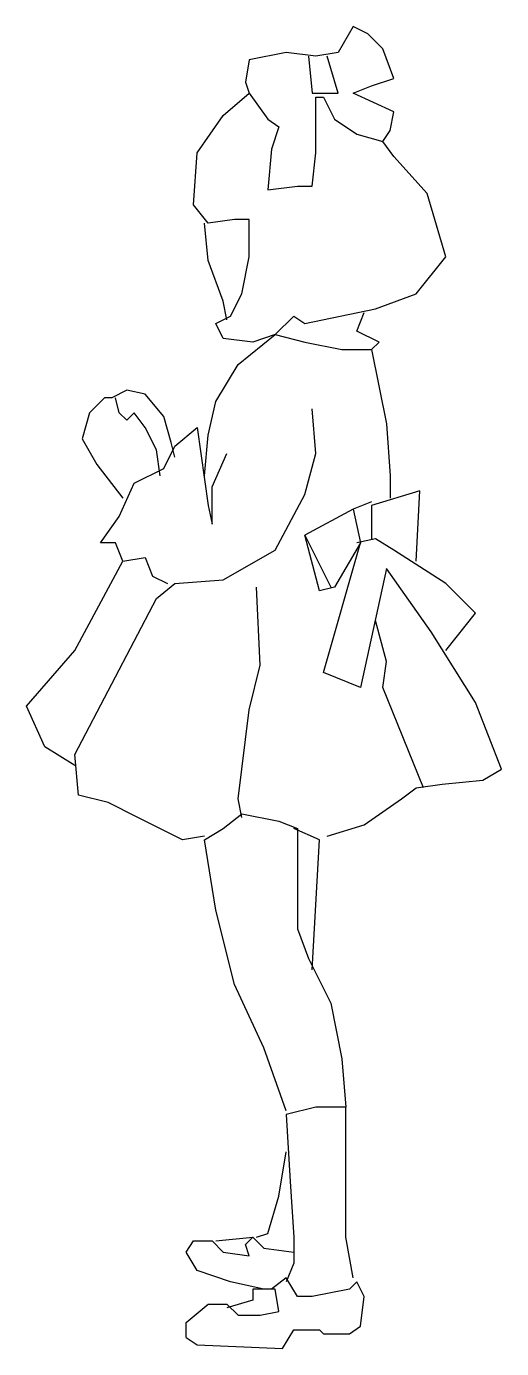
# Model space of a CAD drawing. Header units: metres. Extents: x 8.21 to 8.58, y 2.73 to 3.76.
import ezdxf

# ---------------------------------------------------------------- set-up
doc = ezdxf.new("R2010")
doc.units = ezdxf.units.M
doc.header["$MEASUREMENT"] = 0
doc.layers.get('0').update_dxf_attribs({"linetype": 'CONTINUOUS'})

msp = doc.modelspace()

# ---------------------------------------------------------------- linework, layer by layer
for p, q in [((8.4623, 3.7608), (8.4508, 3.7405)), ((8.4739, 3.755), (8.4623, 3.7608)), ((8.4855, 3.7434), (8.4739, 3.755)), ((8.4103, 3.7405), (8.3813, 3.7348)), ((8.4334, 3.7376), (8.4103, 3.7405)), ((8.4508, 3.7405), (8.4334, 3.7376)), ((8.4942, 3.7203), (8.4855, 3.7434)), ((8.3813, 3.7348), (8.3784, 3.7174)), ((8.4276, 3.7376), (8.4305, 3.7087)), ((8.4508, 3.7087), (8.4421, 3.7376)), ((8.4768, 3.7145), (8.4942, 3.7203)), ((8.3611, 3.6914), (8.3813, 3.7087)), ((8.3784, 3.7174), (8.3813, 3.7087)), ((8.3813, 3.7087), (8.3958, 3.6885)), ((8.4305, 3.7087), (8.4508, 3.7087)), ((8.4623, 3.7087), (8.4768, 3.7145)), ((8.4942, 3.6942), (8.4623, 3.7087)), ((8.4334, 3.7058), (8.4392, 3.7058)), ((8.4334, 3.6885), (8.4334, 3.7058)), ((8.4392, 3.7058), (8.4479, 3.6885)), ((8.3408, 3.6624), (8.3611, 3.6914)), ((8.3958, 3.6885), (8.4045, 3.6827)), ((8.4334, 3.6624), (8.4334, 3.6885)), ((8.4479, 3.6885), (8.4652, 3.6769)), ((8.4913, 3.6798), (8.4942, 3.6942)), ((8.4045, 3.6827), (8.3987, 3.6653)), ((8.4855, 3.6711), (8.4913, 3.6798)), ((8.4652, 3.6769), (8.4855, 3.6711)), ((8.4942, 3.6595), (8.4855, 3.6711)), ((8.3379, 3.6219), (8.3408, 3.6624)), ((8.3987, 3.6653), (8.3958, 3.6335)), ((8.4305, 3.6364), (8.4334, 3.6624)), ((8.5202, 3.6306), (8.4942, 3.6595)), ((8.3958, 3.6335), (8.419, 3.6364)), ((8.419, 3.6364), (8.4305, 3.6364)), ((8.5347, 3.5814), (8.5202, 3.6306)), ((8.3495, 3.6074), (8.3379, 3.6219)), ((8.3495, 3.5785), (8.3466, 3.6074)), ((8.3698, 3.6103), (8.3495, 3.6074)), ((8.3813, 3.6103), (8.3698, 3.6103)), ((8.3813, 3.5814), (8.3813, 3.6103)), ((8.3611, 3.5467), (8.3495, 3.5785)), ((8.3756, 3.5525), (8.3813, 3.5814)), ((8.5115, 3.5525), (8.5347, 3.5814)), ((8.364, 3.5322), (8.3611, 3.5467)), ((8.3669, 3.5351), (8.3756, 3.5525)), ((8.4797, 3.5409), (8.5115, 3.5525)), ((8.3553, 3.5293), (8.3669, 3.5351)), ((8.4016, 3.5207), (8.4161, 3.5351)), ((8.4161, 3.5351), (8.4247, 3.5293)), ((8.4247, 3.5293), (8.4797, 3.5409)), ((8.4652, 3.5235), (8.471, 3.538)), ((8.3611, 3.5178), (8.3553, 3.5293)), ((8.4826, 3.5149), (8.4652, 3.5235)), ((8.3842, 3.5149), (8.3611, 3.5178)), ((8.3727, 3.4975), (8.4016, 3.5207)), ((8.4016, 3.5207), (8.3842, 3.5149)), ((8.4016, 3.5207), (8.4247, 3.5149)), ((8.4247, 3.5149), (8.4537, 3.5091)), ((8.4768, 3.5091), (8.4826, 3.5149)), ((8.4537, 3.5091), (8.4768, 3.5091)), ((8.4768, 3.5091), (8.4884, 3.4512)), ((8.3553, 3.4686), (8.3727, 3.4975)), ((8.2685, 3.4715), (8.2569, 3.4599)), ((8.2743, 3.4715), (8.2685, 3.4715)), ((8.2859, 3.4773), (8.2743, 3.4715)), ((8.2801, 3.4599), (8.2772, 3.4715)), ((8.3003, 3.4744), (8.2859, 3.4773)), ((8.3148, 3.457), (8.3003, 3.4744)), ((8.3495, 3.4425), (8.3553, 3.4686)), ((8.4334, 3.4281), (8.4305, 3.4628)), ((8.2569, 3.4599), (8.2511, 3.4396)), ((8.2859, 3.4541), (8.2801, 3.4599)), ((8.2916, 3.4599), (8.2859, 3.4541)), ((8.3003, 3.4483), (8.2916, 3.4599)), ((8.3206, 3.4367), (8.3148, 3.457)), ((8.4884, 3.4512), (8.4913, 3.4107)), ((8.309, 3.431), (8.3003, 3.4483)), ((8.3235, 3.4339), (8.3408, 3.4483)), ((8.3408, 3.4483), (8.3466, 3.4078)), ((8.3466, 3.4107), (8.3495, 3.4425)), ((8.2511, 3.4396), (8.2627, 3.4194)), ((8.3119, 3.4107), (8.309, 3.431)), ((8.3148, 3.4165), (8.3235, 3.4339)), ((8.3235, 3.4252), (8.3206, 3.4367)), ((8.3524, 3.402), (8.364, 3.4281)), ((8.4247, 3.3962), (8.4334, 3.4281)), ((8.2627, 3.4194), (8.283, 3.3933)), ((8.2916, 3.4049), (8.3148, 3.4165)), ((8.4913, 3.4107), (8.4913, 3.3933)), ((8.2801, 3.3789), (8.2916, 3.4049)), ((8.3466, 3.4078), (8.3495, 3.3876)), ((8.3524, 3.3731), (8.3524, 3.402)), ((8.5144, 3.3991), (8.4768, 3.3876)), ((8.5115, 3.3442), (8.5144, 3.3991)), ((8.4016, 3.3528), (8.4247, 3.3962)), ((8.4768, 3.3905), (8.4623, 3.3847)), ((8.2656, 3.3586), (8.2801, 3.3789)), ((8.3495, 3.3876), (8.3524, 3.3731)), ((8.4623, 3.3847), (8.4247, 3.3644)), ((8.4623, 3.3847), (8.4681, 3.3586)), ((8.4768, 3.3876), (8.4768, 3.3615)), ((8.2772, 3.3586), (8.2656, 3.3586)), ((8.283, 3.3442), (8.2772, 3.3586)), ((8.4363, 3.321), (8.4247, 3.3644)), ((8.4247, 3.3644), (8.445, 3.3239)), ((8.4392, 3.2574), (8.4681, 3.3586)), ((8.4681, 3.3586), (8.4479, 3.3239)), ((8.4797, 3.3615), (8.4652, 3.3586)), ((8.4942, 3.3528), (8.4797, 3.3615)), ((8.3611, 3.3297), (8.4016, 3.3528)), ((8.5347, 3.3268), (8.4942, 3.3528)), ((8.2454, 3.2747), (8.283, 3.3442)), ((8.283, 3.3442), (8.3003, 3.3471)), ((8.3003, 3.3471), (8.3061, 3.3326)), ((8.4884, 3.3384), (8.4681, 3.2458)), ((8.5231, 3.2892), (8.4884, 3.3384)), ((8.3061, 3.3326), (8.3177, 3.3268)), ((8.3235, 3.3268), (8.3611, 3.3297)), ((8.309, 3.3152), (8.3235, 3.3268)), ((8.39, 3.2632), (8.3871, 3.3239)), ((8.4479, 3.3239), (8.4363, 3.321)), ((8.5578, 3.3037), (8.5347, 3.3268)), ((8.2743, 3.2487), (8.309, 3.3152)), ((8.4884, 3.266), (8.4797, 3.2979)), ((8.5347, 3.2747), (8.5578, 3.3037)), ((8.5578, 3.2342), (8.5231, 3.2892)), ((8.2077, 3.2313), (8.2454, 3.2747)), ((8.4855, 3.2458), (8.4884, 3.266)), ((8.3813, 3.2284), (8.39, 3.2632)), ((8.4681, 3.2458), (8.4392, 3.2574)), ((8.2454, 3.1937), (8.2743, 3.2487)), ((8.5173, 3.1677), (8.4855, 3.2458)), ((8.5781, 3.1821), (8.5578, 3.2342)), ((8.2222, 3.1995), (8.2077, 3.2313)), ((8.3727, 3.159), (8.3813, 3.2284)), ((8.2454, 3.185), (8.2222, 3.1995)), ((8.2483, 3.1619), (8.2454, 3.1937)), ((8.5318, 3.1706), (8.5636, 3.1735)), ((8.5636, 3.1735), (8.5781, 3.1821)), ((8.5, 3.159), (8.5115, 3.1677)), ((8.5115, 3.1677), (8.5318, 3.1706)), ((8.2714, 3.1561), (8.2483, 3.1619)), ((8.2945, 3.1445), (8.2714, 3.1561)), ((8.3756, 3.1445), (8.3727, 3.159)), ((8.471, 3.1387), (8.5, 3.159)), ((8.3293, 3.1272), (8.2945, 3.1445)), ((8.3611, 3.1359), (8.3756, 3.1474)), ((8.3756, 3.1474), (8.4045, 3.1416)), ((8.4045, 3.1416), (8.419, 3.1359)), ((8.3466, 3.1272), (8.3611, 3.1359)), ((8.4363, 3.1272), (8.4161, 3.1359)), ((8.419, 3.1359), (8.419, 3.0838)), ((8.4421, 3.1301), (8.471, 3.1387)), ((8.3466, 3.1301), (8.3293, 3.1272)), ((8.3553, 3.0722), (8.3466, 3.1272)), ((8.4305, 3.0259), (8.4363, 3.1272)), ((8.419, 3.0838), (8.419, 3.0577)), ((8.3698, 3.0143), (8.3553, 3.0722)), ((8.419, 3.0577), (8.4276, 3.0346)), ((8.4276, 3.0346), (8.445, 2.9999)), ((8.3929, 2.9652), (8.3698, 3.0143)), ((8.445, 2.9999), (8.4537, 2.9565)), ((8.4103, 2.916), (8.3929, 2.9652)), ((8.4537, 2.9565), (8.4566, 2.9189)), ((8.4334, 2.9189), (8.4103, 2.9131)), ((8.4566, 2.9189), (8.4334, 2.9189)), ((8.4566, 2.8841), (8.4566, 2.9189)), ((8.4103, 2.9131), (8.4132, 2.861)), ((8.4045, 2.8494), (8.4103, 2.8841)), ((8.4566, 2.8176), (8.4566, 2.8841)), ((8.4132, 2.861), (8.4161, 2.8176)), ((8.3958, 2.8205), (8.4045, 2.8494)), ((8.3322, 2.806), (8.3379, 2.8147)), ((8.3379, 2.8147), (8.3524, 2.8147)), ((8.3524, 2.8147), (8.3611, 2.806)), ((8.3553, 2.8147), (8.3842, 2.8176)), ((8.3784, 2.8118), (8.3842, 2.8176)), ((8.3842, 2.8176), (8.3929, 2.8089)), ((8.3871, 2.8176), (8.3958, 2.8205)), ((8.4161, 2.8176), (8.4161, 2.7973)), ((8.4623, 2.7858), (8.4566, 2.8176)), ((8.3408, 2.7916), (8.3322, 2.806)), ((8.3611, 2.806), (8.3813, 2.8031)), ((8.3813, 2.8031), (8.3784, 2.8118)), ((8.3929, 2.8089), (8.4161, 2.806)), ((8.3669, 2.7829), (8.3408, 2.7916)), ((8.4161, 2.7973), (8.4103, 2.7829)), ((8.3929, 2.7771), (8.3669, 2.7829)), ((8.4103, 2.7858), (8.3987, 2.7771)), ((8.419, 2.7713), (8.4103, 2.7858)), ((8.4652, 2.7829), (8.4595, 2.7771)), ((8.471, 2.7713), (8.4652, 2.7829)), ((8.4016, 2.7771), (8.3842, 2.7771)), ((8.3842, 2.7771), (8.3842, 2.7684)), ((8.4045, 2.7597), (8.4016, 2.7771)), ((8.4305, 2.7713), (8.419, 2.7713)), ((8.4595, 2.7771), (8.4305, 2.7713)), ((8.4681, 2.7482), (8.471, 2.7713)), ((8.3322, 2.7511), (8.3495, 2.7655)), ((8.3495, 2.7655), (8.364, 2.7655)), ((8.3842, 2.7684), (8.364, 2.7626)), ((8.364, 2.7655), (8.3727, 2.7568)), ((8.3322, 2.7395), (8.3322, 2.7511)), ((8.3727, 2.7568), (8.39, 2.7568)), ((8.39, 2.7568), (8.4045, 2.7597)), ((8.4074, 2.7308), (8.4161, 2.7453)), ((8.4161, 2.7453), (8.4363, 2.7453)), ((8.4363, 2.7453), (8.4392, 2.7424)), ((8.4392, 2.7424), (8.4595, 2.7424)), ((8.4595, 2.7424), (8.4681, 2.7482)), ((8.3322, 2.7395), (8.3408, 2.7337)), ((8.3408, 2.7337), (8.4074, 2.7308))]:
    msp.add_line(p, q)

doc.saveas('drawing.dxf')
